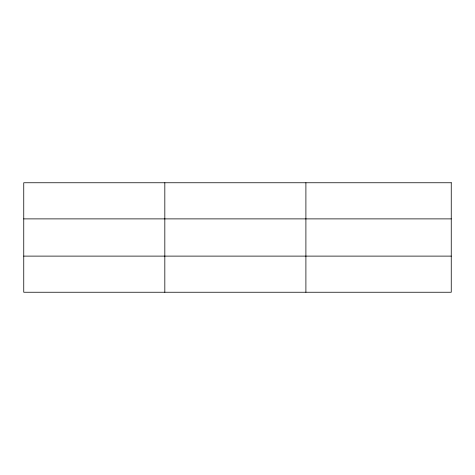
<?xml version="1.0" encoding="UTF-8"?>
<svg xmlns="http://www.w3.org/2000/svg" width="475" height="475" viewBox="0 0 475 475"><rect width="100%" height="100%" fill="white"/><g stroke="black" fill="none" stroke-linecap="round" stroke-linejoin="round"><path stroke-width="0.71" d="M164.825 292.244L164.825 182.756M305.9 292.244L305.9 182.756M23.75 218.886L451.25 218.886M23.75 256.114L451.25 256.114M451.25 182.756L451.25 292.244L23.75 292.244L23.75 182.756L451.25 182.756"/></g></svg>
